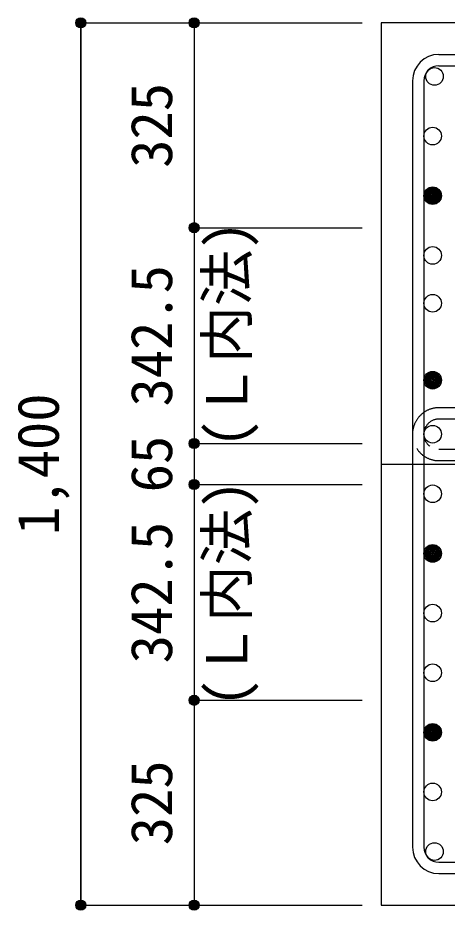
# Model space of a CAD drawing. Units: millimetres at full size, sheet at 1:30. Extents: x -5973 to 5954, y -4195 to 4201.
# Drawn here: x -725 to -42, y -2450 to -1034 of the extents above; entities that cross this region are included whole.
import ezdxf
from ezdxf.enums import TextEntityAlignment as Align

# ---------------------------------------------------------------- set-up
doc = ezdxf.new("R2010")
doc.units = ezdxf.units.MM
doc.header["$LTSCALE"] = 30
doc.header["$PDMODE"] = 32
doc.header["$PDSIZE"] = 15
doc.linetypes.add('CHAIN1', pattern=[8, 5, -1, 1, -1])
doc.linetypes.add('DASHED2', pattern=[3, 2, -1])
for name, color, linetype in [('0-1_躯体線', 2, 'Continuous'), ('0-3_立上り筋', 4, 'Continuous'), ('0-4_フープ筋', 7, 'Continuous'), ('0-7_文字', 4, 'Continuous'), ('0-C', 7, 'DASHED2'), ('0-D_寸法', 4, 'Continuous')]:
    doc.layers.add(name, color=color, linetype=linetype)
doc.styles.add('ＭＳ ゴシック', font='')
doc.styles.get('ＭＳ ゴシック').set_extended_font_data('MS Gothic')

msp = doc.modelspace()

# ---------------------------------------------------------------- linework, layer by layer
at = {"layer": '0-1_躯体線'}
for p, q in [((1652.44, -1042.16), (-147.56, -1042.16)), ((-147.56, -1042.16), (-147.56, -2442.16)), ((-147.56, -2442.16), (213.94, -2442.16))]:
    msp.add_line(p, q, dxfattribs=at)
at = {"layer": '0-3_立上り筋', "color": 3}
for centre in [(-62.63, -1127.09), (-65.56, -1221.72), (-65.56, -1316.35), (-65.56, -1411.16), (-65.56, -1487.16), (-65.56, -1609.16), (-65.56, -1694.85), (-65.56, -1789.48), (-65.56, -1884.1), (-65.56, -1978.73), (-65.56, -2073.36), (-65.56, -2167.98), (-65.56, -2262.61), (-62.63, -2357.23)]:
    msp.add_circle(centre, 14, dxfattribs=at)
at = {"layer": '0-3_立上り筋'}
for centre, radius in [((-65.56, -1316.35), 12.6), ((-65.56, -1316.35), 11.2), ((-65.56, -1316.35), 9.8), ((-65.56, -1316.35), 8.4), ((-65.56, -1316.35), 7), ((-65.56, -1316.35), 5.6), ((-65.56, -1316.35), 4.2), ((-65.56, -1316.35), 2.8), ((-65.56, -1316.35), 1.4), ((-65.56, -1609.16), 12.6), ((-65.56, -1609.16), 11.2), ((-65.56, -1609.16), 9.8), ((-65.56, -1609.16), 8.4), ((-65.56, -1609.16), 7), ((-65.56, -1609.16), 5.6), ((-65.56, -1609.16), 4.2), ((-65.56, -1609.16), 2.8), ((-65.56, -1609.16), 1.4), ((-65.56, -1884.1), 12.6), ((-65.56, -1884.1), 11.2), ((-65.56, -1884.1), 9.8), ((-65.56, -1884.1), 8.4), ((-65.56, -1884.1), 7), ((-65.56, -1884.1), 5.6), ((-65.56, -1884.1), 4.2), ((-65.56, -1884.1), 2.8), ((-65.56, -1884.1), 1.4), ((-65.56, -2167.98), 12.6), ((-65.56, -2167.98), 11.2), ((-65.56, -2167.98), 9.8), ((-65.56, -2167.98), 8.4), ((-65.56, -2167.98), 7), ((-65.56, -2167.98), 5.6), ((-65.56, -2167.98), 4.2), ((-65.56, -2167.98), 2.8), ((-65.56, -2167.98), 1.4)]:
    msp.add_circle(centre, radius, dxfattribs=at)
at = {"layer": '0-4_フープ筋'}
for p, q in [((-55.56, -1092.16), (1160.44, -1092.16)), ((-55.56, -1110.16), (1160.44, -1110.16)), ((-97.56, -1134.16), (-97.56, -2350.16)), ((-79.56, -1134.16), (-79.56, -2350.16)), ((-55.56, -2374.16), (1160.44, -2374.16)), ((-55.56, -2392.16), (1160.44, -2392.16))]:
    msp.add_line(p, q, dxfattribs=at)
for centre, radius, start, end in [((-55.56, -1134.16), 42, 90, 180), ((-55.56, -1134.16), 24, 90, 180), ((-55.56, -2350.16), 42, 180, 270), ((-55.56, -2350.16), 24, 180, 270)]:
    msp.add_arc(centre, radius, start, end, dxfattribs=at)
at = {"layer": '0-C'}
for p, q in [((1160.44, -1652.85), (-55.56, -1652.85)), ((1160.44, -1670.85), (-55.56, -1670.85)), ((-55.56, -1718.85), (8.44, -1718.85)), ((-55.56, -1736.85), (8.44, -1736.85))]:
    msp.add_line(p, q, dxfattribs=at)
for radius in [42, 24]:
    msp.add_arc((-55.56, -1694.85), radius, 90, 270, dxfattribs=at)
at = {"layer": '0-D_寸法'}
for p, q in [((-624.6, -1042.16), (-444.6, -1042.16)), ((-624.6, -1042.16), (-444.6, -1042.16)), ((-624.6, -1042.16), (-624.6, -2442.16)), ((-444.6, -1042.16), (-177.56, -1042.16)), ((-444.6, -1042.16), (-444.6, -1367.16)), ((-444.6, -1042.16), (-177.56, -1042.16)), ((-444.6, -1367.16), (-177.56, -1367.16)), ((-444.6, -1367.16), (-444.6, -1709.66)), ((-444.6, -1709.66), (-177.56, -1709.66)), ((-444.6, -1709.66), (-444.6, -1774.66)), ((-444.6, -1774.66), (-177.56, -1774.66)), ((-444.6, -1774.66), (-444.6, -2117.16)), ((-444.6, -2117.16), (-177.56, -2117.16)), ((-444.6, -2117.16), (-444.6, -2442.16)), ((-624.6, -2442.16), (-444.6, -2442.16)), ((-444.6, -2442.16), (-177.56, -2442.16))]:
    msp.add_line(p, q, dxfattribs=at)
at = {"layer": '0-D_寸法', "linetype": 'CHAIN1'}
msp.add_line((-147.56, -1742.16), (1252.44, -1742.16), dxfattribs=at)
at = {"layer": '0-D_寸法'}
msp.add_lwpolyline([(-624.6, -2442.16), (-624.6, -1042.16), (-624.6, -2442.16)], dxfattribs=at)
for centre, radius in [((-624.6, -1042.16), 8), ((-624.6, -1042.16), 7.2), ((-624.6, -1042.16), 6.4), ((-624.6, -1042.16), 5.6), ((-624.6, -1042.16), 4.8), ((-624.6, -1042.16), 4), ((-624.6, -1042.16), 3.2), ((-624.6, -1042.16), 2.4), ((-624.6, -1042.16), 1.6), ((-624.6, -1042.16), 0.8), ((-444.6, -1042.16), 8), ((-444.6, -1042.16), 7.2), ((-444.6, -1042.16), 6.4), ((-444.6, -1042.16), 5.6), ((-444.6, -1042.16), 4.8), ((-444.6, -1042.16), 4), ((-444.6, -1042.16), 3.2), ((-444.6, -1042.16), 2.4), ((-444.6, -1042.16), 1.6), ((-444.6, -1042.16), 0.8), ((-444.6, -1367.16), 8), ((-444.6, -1367.16), 7.2), ((-444.6, -1367.16), 6.4), ((-444.6, -1367.16), 5.6), ((-444.6, -1367.16), 4.8), ((-444.6, -1367.16), 4), ((-444.6, -1367.16), 3.2), ((-444.6, -1367.16), 2.4), ((-444.6, -1367.16), 1.6), ((-444.6, -1367.16), 0.8), ((-444.6, -1709.66), 8), ((-444.6, -1709.66), 7.2), ((-444.6, -1709.66), 6.4), ((-444.6, -1709.66), 5.6), ((-444.6, -1709.66), 4.8), ((-444.6, -1709.66), 4), ((-444.6, -1709.66), 3.2), ((-444.6, -1709.66), 2.4), ((-444.6, -1709.66), 1.6), ((-444.6, -1709.66), 0.8), ((-444.6, -1774.66), 8), ((-444.6, -1774.66), 7.2), ((-444.6, -1774.66), 6.4), ((-444.6, -1774.66), 5.6), ((-444.6, -1774.66), 4.8), ((-444.6, -1774.66), 4), ((-444.6, -1774.66), 3.2), ((-444.6, -1774.66), 2.4), ((-444.6, -1774.66), 1.6), ((-444.6, -1774.66), 0.8), ((-444.6, -2117.16), 8), ((-444.6, -2117.16), 7.2), ((-444.6, -2117.16), 6.4), ((-444.6, -2117.16), 5.6), ((-444.6, -2117.16), 4.8), ((-444.6, -2117.16), 4), ((-444.6, -2117.16), 3.2), ((-444.6, -2117.16), 2.4), ((-444.6, -2117.16), 1.6), ((-444.6, -2117.16), 0.8), ((-624.6, -2442.16), 8), ((-624.6, -2442.16), 7.2), ((-444.6, -2442.16), 8), ((-444.6, -2442.16), 7.2), ((-624.6, -2442.16), 6.4), ((-624.6, -2442.16), 5.6), ((-624.6, -2442.16), 4.8), ((-624.6, -2442.16), 4), ((-624.6, -2442.16), 3.2), ((-624.6, -2442.16), 2.4), ((-624.6, -2442.16), 1.6), ((-624.6, -2442.16), 0.8), ((-444.6, -2442.16), 6.4), ((-444.6, -2442.16), 5.6), ((-444.6, -2442.16), 4.8), ((-444.6, -2442.16), 4), ((-444.6, -2442.16), 3.2), ((-444.6, -2442.16), 2.4), ((-444.6, -2442.16), 1.6), ((-444.6, -2442.16), 0.8)]:
    msp.add_circle(centre, radius, dxfattribs=at)
at = {"layer": '0-D_寸法', "color": 7}
for p in [(-624.6, -1042.16), (-444.6, -1042.16), (-444.6, -1042.16), (-444.6, -1367.16), (-444.6, -1367.16), (-444.6, -1709.66), (-444.6, -1709.66), (-444.6, -1774.66), (-444.6, -1774.66), (-444.6, -2117.16), (-444.6, -2117.16), (-624.6, -2442.16), (-444.6, -2442.16), (-444.6, -2442.16)]:
    msp.add_point(p, dxfattribs=at)

# ---------------------------------------------------------------- texts
at = {"layer": '0-7_文字', "style": 'ＭＳ ゴシック'}
for p in [(-339.92, -1716.45), (-339.92, -2127.88)]:
    msp.add_text('(Ｌ内法)', height=65.98, rotation=90, dxfattribs=at).set_placement(p, align=Align.BOTTOM_LEFT)
at = {"layer": '0-D_寸法', "style": 'ＭＳ ゴシック'}
for s, p in [('325', (-459.6, -1272.16)), ('342.5', (-459.6, -1650.91)), ('1,400', (-639.6, -1854.66)), ('65', (-459.6, -1787.16)), ('342.5', (-459.6, -2058.41)), ('325', (-459.6, -2347.16))]:
    msp.add_text(s, height=65.98, rotation=90, dxfattribs=at).set_placement(p, align=Align.BOTTOM_LEFT)

doc.saveas('drawing.dxf')
